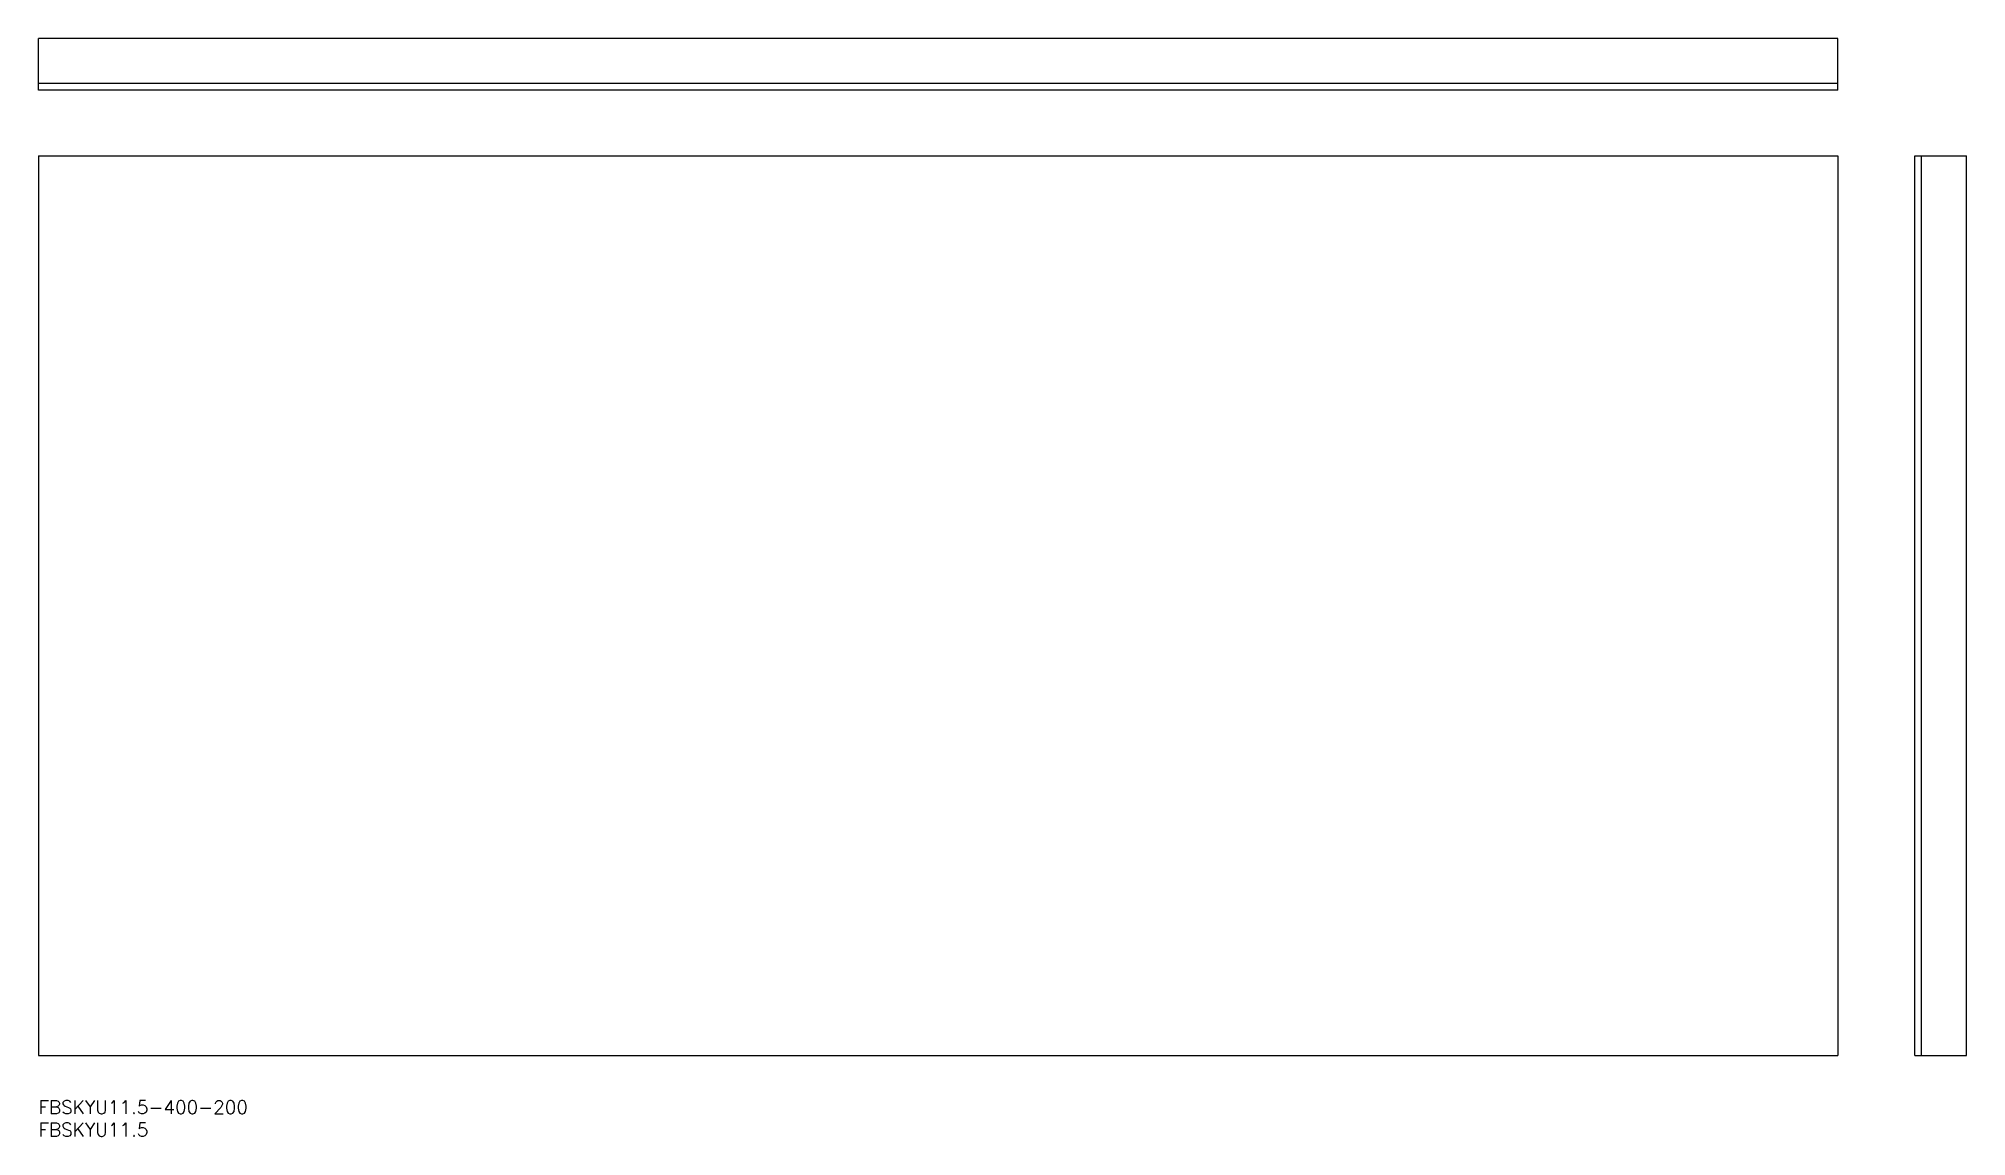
# Model space of a CAD drawing. Extents: x 0 to 429, y -8 to 236.
import ezdxf

# ---------------------------------------------------------------- set-up
doc = ezdxf.new("R2010")
doc.units = 0
doc.header["$LTSCALE"] = 0.5
doc.layers.add('MSM_CONTINUOUS', color=7, linetype='CONTINUOUS')
doc.layers.add('MSM_PART_NUMBER', color=7, linetype='CONTINUOUS')
doc.styles.get("Standard").update_dxf_attribs({"font": 'txt.shx', "height": 3, "bigfont": 'bigfont.shx'})

# ---------------------------------------------------------------- blocks, each defined once
blk = doc.blocks.new('*U10')
at = {"layer": 'MSM_PART_NUMBER'}
blk.add_text('FBSKYU11.5-400-200', height=3, dxfattribs=at).set_placement((0, -3))
blk = doc.blocks.new('*U11')
at = {"layer": 'MSM_PART_NUMBER'}
blk.add_text('FBSKYU11.5', height=3, dxfattribs=at).set_placement((0, -8))

msp = doc.modelspace()

# ---------------------------------------------------------------- linework, layer by layer
at = {"layer": 'MSM_CONTINUOUS'}
for p, q in [((0, 224.61), (0, 236.11)), ((400, 236.11), (0, 236.11)), ((400, 224.61), (400, 236.11)), ((400, 226.11), (0, 226.11)), ((400, 224.61), (0, 224.61)), ((0, 210), (0, 10)), ((0, 210), (400, 210)), ((400, 210), (400, 10)), ((417.08, 210), (428.58, 210)), ((417.08, 10), (417.08, 210)), ((418.58, 10), (418.58, 210)), ((428.58, 10), (428.58, 210)), ((0, 10), (400, 10)), ((417.08, 10), (428.58, 10))]:
    msp.add_line(p, q, dxfattribs=at)

# ---------------------------------------------------------------- block references
for name in ['*U10', '*U11']:
    msp.add_blockref(name, (0, 0), dxfattribs=at)

doc.saveas('drawing.dxf')
